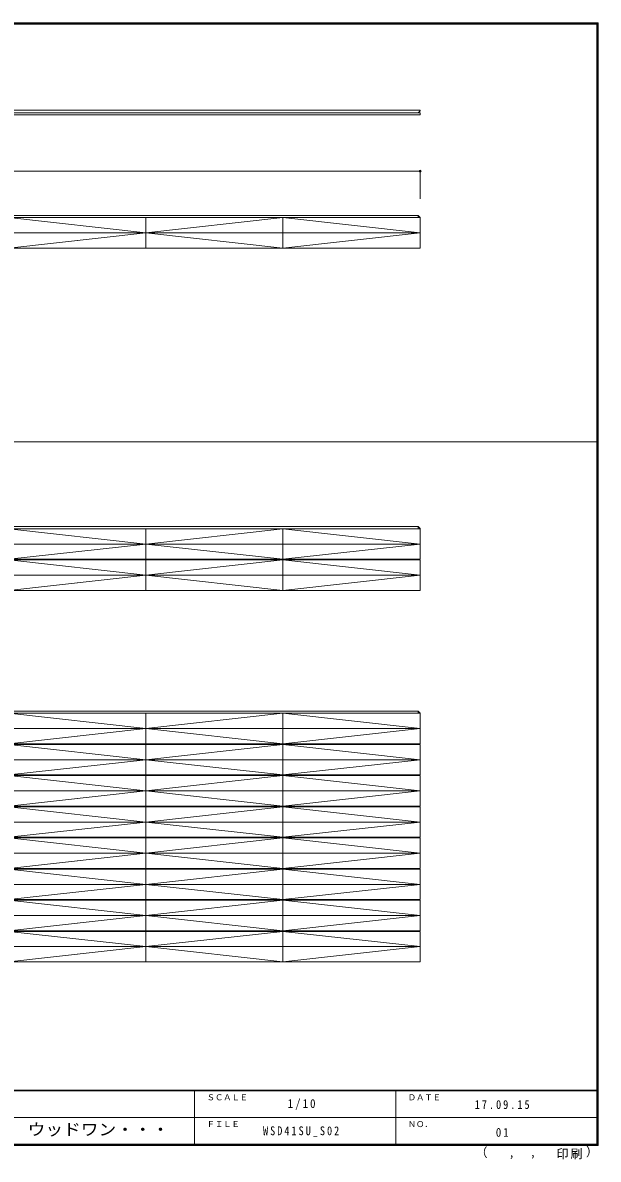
# Model space of a CAD drawing. Units: millimetres at full size, sheet at 1:10; details may follow other scales. Extents: x -1947 to 1953, y -1436 to 1392.
# Drawn here: x 523 to 1953, y -1436 to 1392 of the extents above; entities that cross this region are included whole.
import ezdxf
from ezdxf.enums import TextEntityAlignment as Align

# ---------------------------------------------------------------- set-up
doc = ezdxf.new("R2010")
doc.units = ezdxf.units.MM
doc.header["$LTSCALE"] = 10
doc.header["$PDMODE"] = 32
doc.header["$PDSIZE"] = 5
doc.layers.add('3-0', color=7, linetype='Continuous', lineweight=18)
doc.layers.add('F-1', color=6, linetype='Continuous', lineweight=18)
doc.layers.add('F-A', color=7, linetype='Continuous')
doc.styles.add('ＭＳ ゴシック', font='')
doc.styles.get('ＭＳ ゴシック').set_extended_font_data('MS Gothic')

msp = doc.modelspace()

# ---------------------------------------------------------------- linework, layer by layer
at = {"layer": '3-0'}
for p, q in [((-1217.14, 1173.8), (1510.36, 1173.8)), ((1510.36, 1162.3), (-1216.64, 1162.3)), ((-1222.14, 912.3), (1505.36, 912.3)), ((-1216.64, 906.8), (1510.36, 906.8)), ((828.61, 906.8), (828.61, 830.8)), ((828.61, 868.8), (1169.49, 906.8)), ((1169.49, 906.8), (1169.49, 830.8)), ((1510.36, 907.3), (1510.36, 830.8)), ((-1216.64, 868.8), (1510.36, 868.8)), ((828.61, 868.8), (1169.49, 830.8)), ((-1222.14, 138.3), (1505.36, 138.3)), ((-1216.64, 132.8), (1510.36, 132.8)), ((828.61, 132.8), (828.61, 56.8)), ((828.61, 94.8), (1169.49, 132.8)), ((1169.49, 132.8), (1169.49, 56.8)), ((1510.36, 133.3), (1510.36, 56.8)), ((-1216.64, 94.8), (1510.36, 94.8)), ((828.61, 94.8), (1169.49, 56.8)), ((828.61, 55.3), (828.61, -20.7)), ((828.61, 17.3), (1169.49, 55.3)), ((1169.49, 55.3), (1169.49, -20.7)), ((-1216.64, 17.3), (1510.36, 17.3)), ((828.61, 17.3), (1169.49, -20.7)), ((-1222.14, -320.7), (1505.36, -320.7)), ((-1216.64, -326.2), (1510.36, -326.2)), ((828.61, -326.2), (828.61, -402.2)), ((828.61, -364.2), (1169.49, -326.2)), ((1169.49, -326.2), (1169.49, -402.2)), ((1510.36, -325.7), (1510.36, -402.2)), ((-1216.64, -364.2), (1510.36, -364.2)), ((828.61, -364.2), (1169.49, -402.2)), ((828.61, -403.7), (828.61, -479.7)), ((828.61, -441.7), (1169.49, -403.7)), ((1169.49, -403.7), (1169.49, -479.7)), ((-1216.64, -441.7), (1510.36, -441.7)), ((828.61, -441.7), (1169.49, -479.7)), ((828.61, -481.2), (828.61, -557.2)), ((828.61, -519.2), (1169.49, -481.2)), ((1169.49, -481.2), (1169.49, -557.2)), ((-1216.64, -519.2), (1510.36, -519.2)), ((828.61, -519.2), (1169.49, -557.2)), ((828.61, -558.7), (828.61, -634.7)), ((828.61, -596.7), (1169.49, -558.7)), ((1169.49, -558.7), (1169.49, -634.7)), ((-1216.64, -596.7), (1510.36, -596.7)), ((828.61, -596.7), (1169.49, -634.7)), ((828.61, -636.2), (828.61, -712.2)), ((828.61, -674.2), (1169.49, -636.2)), ((1169.49, -636.2), (1169.49, -712.2)), ((-1216.64, -674.2), (1510.36, -674.2)), ((828.61, -674.2), (1169.49, -712.2)), ((828.61, -713.7), (828.61, -789.7)), ((828.61, -751.7), (1169.49, -713.7)), ((1169.49, -713.7), (1169.49, -789.7)), ((-1216.64, -751.7), (1510.36, -751.7)), ((828.61, -751.7), (1169.49, -789.7)), ((828.61, -791.2), (828.61, -867.2)), ((828.61, -829.2), (1169.49, -791.2)), ((1169.49, -791.2), (1169.49, -867.2)), ((-1216.64, -829.2), (1510.36, -829.2)), ((828.61, -829.2), (1169.49, -867.2)), ((828.61, -868.7), (828.61, -944.7)), ((828.61, -906.7), (1169.49, -868.7)), ((1169.49, -868.7), (1169.49, -944.7)), ((-1216.64, -906.7), (1510.36, -906.7)), ((828.61, -906.7), (1169.49, -944.7))]:
    msp.add_line(p, q, dxfattribs=at)
at = {"layer": '3-0', "color": 3}
msp.add_line((-1216.64, 1022.56), (1510.36, 1022.56), dxfattribs=at)
at = {"layer": '3-0', "color": 4}
msp.add_line((1510.36, 1022.56), (1510.36, 953.52), dxfattribs=at)
at = {"layer": '3-0'}
for points in [[(-1222.14, 1167.8), (1510.36, 1167.8), (1510.36, 1162.3)], [(1510.36, 1173.8), (1510.36, 1172.8), (1505.36, 1167.8)], [(146.86, 868.8), (487.74, 906.8), (828.61, 868.8), (487.74, 830.8)], [(1169.49, 906.8), (1510.36, 868.8), (1169.49, 830.8)], [(1510.36, 907.3), (1505.36, 912.3), (1505.36, 906.8)], [(-1217.14, 830.8), (-975.34, 830.8), (1510.36, 830.8)], [(146.86, 94.8), (487.74, 132.8), (828.61, 94.8), (487.74, 56.8)], [(1169.49, 132.8), (1510.36, 94.8), (1169.49, 56.8)], [(1510.36, 133.3), (1505.36, 138.3), (1505.36, 132.8)], [(-1217.14, 56.8), (-975.34, 56.8), (1510.36, 56.8)], [(-1216.64, 55.3), (1510.36, 55.3), (1510.36, -20.7)], [(146.86, 17.3), (487.74, 55.3), (828.61, 17.3), (487.74, -20.7)], [(1169.49, 55.3), (1510.36, 17.3), (1169.49, -20.7)], [(-1217.14, -20.7), (-975.34, -20.7), (1510.36, -20.7)], [(146.86, -364.2), (487.74, -326.2), (828.61, -364.2), (487.74, -402.2)], [(1169.49, -326.2), (1510.36, -364.2), (1169.49, -402.2)], [(1510.36, -325.7), (1505.36, -320.7), (1505.36, -326.2)], [(-1217.14, -402.2), (-975.34, -402.2), (1510.36, -402.2)], [(-1216.64, -403.7), (1510.36, -403.7), (1510.36, -479.7)], [(146.86, -441.7), (487.74, -403.7), (828.61, -441.7), (487.74, -479.7)], [(1169.49, -403.7), (1510.36, -441.7), (1169.49, -479.7)], [(-1217.14, -479.7), (-975.34, -479.7), (1510.36, -479.7)], [(-1216.64, -481.2), (1510.36, -481.2), (1510.36, -557.2)], [(146.86, -519.2), (487.74, -481.2), (828.61, -519.2), (487.74, -557.2)], [(1169.49, -481.2), (1510.36, -519.2), (1169.49, -557.2)], [(-1217.14, -557.2), (-975.34, -557.2), (1510.36, -557.2)], [(-1216.64, -558.7), (1510.36, -558.7), (1510.36, -634.7)], [(146.86, -596.7), (487.74, -558.7), (828.61, -596.7), (487.74, -634.7)], [(1169.49, -558.7), (1510.36, -596.7), (1169.49, -634.7)], [(-1217.14, -634.7), (-975.34, -634.7), (1510.36, -634.7)], [(-1216.64, -636.2), (1510.36, -636.2), (1510.36, -712.2)], [(146.86, -674.2), (487.74, -636.2), (828.61, -674.2), (487.74, -712.2)], [(1169.49, -636.2), (1510.36, -674.2), (1169.49, -712.2)], [(-1217.14, -712.2), (-975.34, -712.2), (1510.36, -712.2)], [(-1216.64, -713.7), (1510.36, -713.7), (1510.36, -789.7)], [(146.86, -751.7), (487.74, -713.7), (828.61, -751.7), (487.74, -789.7)], [(1169.49, -713.7), (1510.36, -751.7), (1169.49, -789.7)], [(-1217.14, -789.7), (-975.34, -789.7), (1510.36, -789.7)], [(-1216.64, -791.2), (1510.36, -791.2), (1510.36, -867.2)], [(146.86, -829.2), (487.74, -791.2), (828.61, -829.2), (487.74, -867.2)], [(1169.49, -791.2), (1510.36, -829.2), (1169.49, -867.2)], [(-1217.14, -867.2), (-975.34, -867.2), (1510.36, -867.2)], [(-1216.64, -868.7), (1510.36, -868.7), (1510.36, -944.7)], [(146.86, -906.7), (487.74, -868.7), (828.61, -906.7), (487.74, -944.7)], [(1169.49, -868.7), (1510.36, -906.7), (1169.49, -944.7)], [(-1217.14, -944.7), (-975.34, -944.7), (1510.36, -944.7)]]:
    msp.add_lwpolyline(points, dxfattribs=at)
at = {"layer": '3-0', "color": 3}
msp.add_point((1510.36, 1022.56), dxfattribs=at)
at = {"layer": 'F-1'}
for p, q in [((-1946.69, 1391.67), (1953.31, 1391.67)), ((-1946.69, 1390), (1953.31, 1390)), ((-1946.69, 1388.33), (1953.31, 1388.33)), ((1949.97, 1391.67), (1949.97, -1401.67)), ((1951.64, 1391.67), (1951.64, -1401.67)), ((1953.31, 1391.67), (1953.31, -1401.67)), ((-1946.69, 349.3), (1953.31, 349.3)), ((1953.31, -1263.33), (-1946.69, -1263.33)), ((1953.31, -1265), (-1946.69, -1265)), ((949.97, -1265), (949.97, -1398.33)), ((1449.97, -1265), (1449.97, -1398.33)), ((3.31, -1331.67), (1949.97, -1331.67)), ((1953.31, -1398.33), (-1946.69, -1398.33)), ((1953.31, -1400), (-1946.69, -1400)), ((1953.31, -1401.67), (-1946.69, -1401.67))]:
    msp.add_line(p, q, dxfattribs=at)

# ---------------------------------------------------------------- texts
at = {"layer": 'F-A', "style": 'ＭＳ ゴシック'}
for s, height, p in [('ＳＣＡＬＥ', 14.66, (979.97, -1293.33)), ('ＤＡＴＥ', 14.66, (1479.97, -1293.33)), ('ＦＩＬＥ', 14.66, (979.97, -1360)), ('ＮＯ．', 14.66, (1479.97, -1360)), ('（', 21.99, (1647.98, -1436.1)), ('）', 21.99, (1922.77, -1434.71)), (',', 21.99, (1730.4, -1436.1)), (',', 21.99, (1783.37, -1435.18))]:
    msp.add_text(s, height=height, dxfattribs=at).set_placement(p, align=Align.BOTTOM_LEFT)
at = {"layer": 'F-A', "style": 'ＭＳ ゴシック', "width": 1.1}
msp.add_text('ウッドワン・・・', height=29.33, dxfattribs=at).set_placement((534.97, -1385), align=Align.BOTTOM_LEFT)
at = {"layer": 'F-A', "char_height": 21.99, "attachment_point": 7, "style": 'ＭＳ ゴシック'}
for s, insert in [('\\T1.38;\\W0.9;1/10', (1181.22, -1313.33)), ('\\T1.39;\\W0.85;17.09.15', (1646.22, -1310.83)), ('\\T1.39;\\W0.85;WSD41SU_S02', (1119.97, -1380)), ('\\T1.36;\\W0.9;01', (1698.72, -1380)), ('\\T1.17;印刷', (1849.36, -1435.64))]:
    msp.add_mtext(s, dxfattribs=dict(at, insert=insert))

doc.saveas('drawing.dxf')
